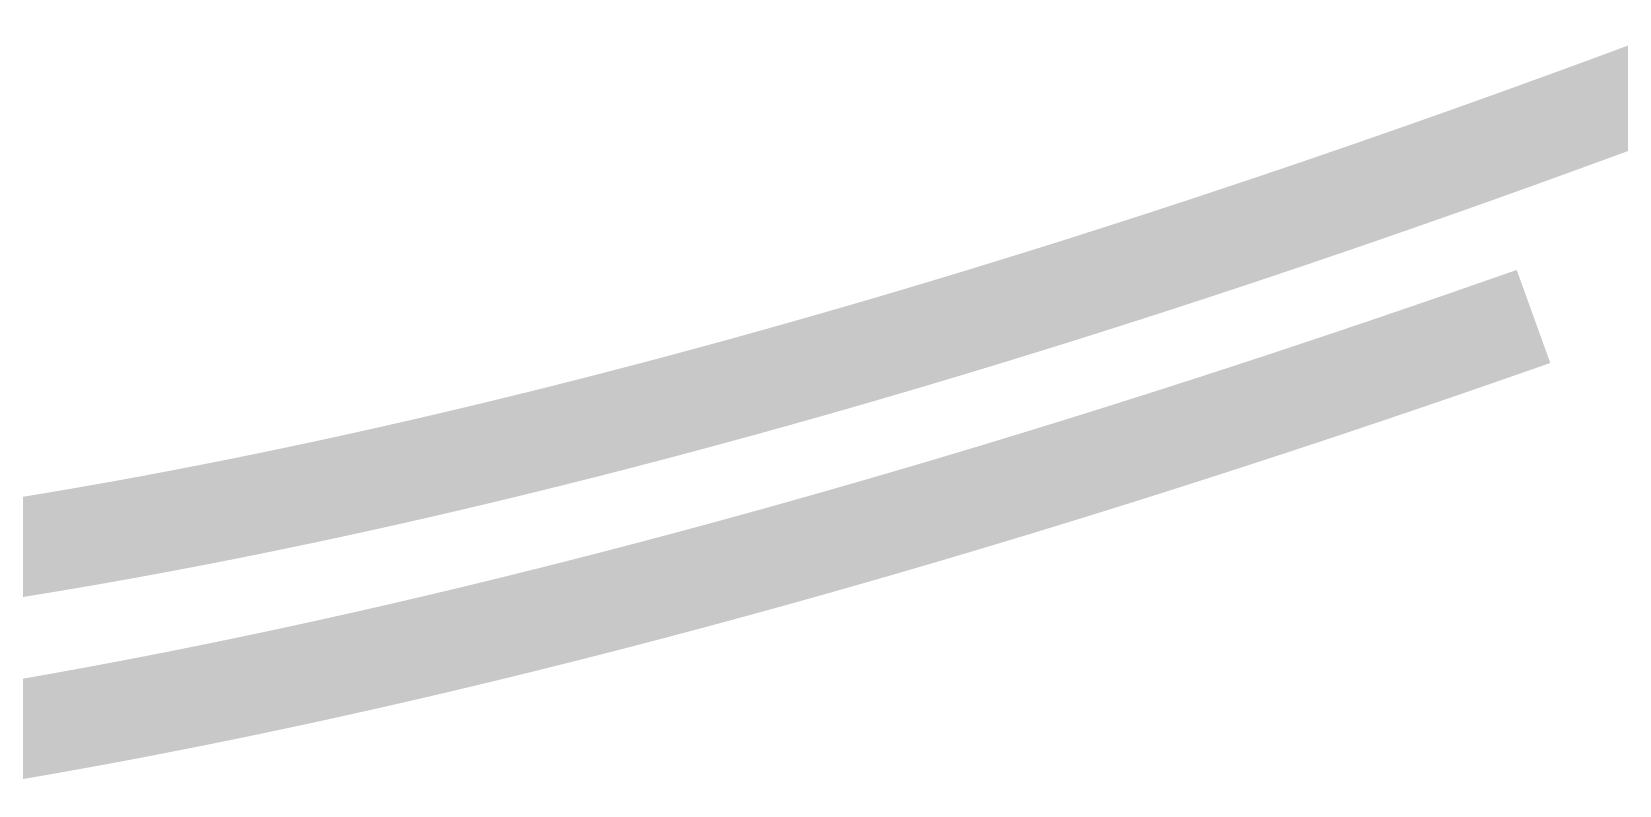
# Model space of a CAD drawing. Header units: inches. Extents: x 2832 to 8547, y -592 to 860.
# Drawn here: x 3603.983 to 3607.995, y 136.663 to 138.567 of the extents above; entities that cross this region are included whole.
import ezdxf

# ---------------------------------------------------------------- set-up
doc = ezdxf.new("R2010")
doc.units = ezdxf.units.IN
doc.header["$LTSCALE"] = 5
doc.header["$MEASUREMENT"] = 0
doc.layers.add('BlueSolid', color=5, linetype='Continuous')
doc.layers.add('DIM', color=154, linetype='Continuous')

# ---------------------------------------------------------------- blocks, each defined once
blk = doc.blocks.new('VBA_LIFTING_SLING_C')
at = {"layer": 'BlueSolid', "const_width": 0.25}
for points in [[(18.5454, -5.0418), (18.5643, -5.0389), (18.5833, -5.036), (18.6023, -5.033), (18.6213, -5.03), (18.6404, -5.0269), (18.6595, -5.0239), (18.6787, -5.0207), (18.6979, -5.0176), (18.7172, -5.0144), (18.7365, -5.0112), (18.7558, -5.0079), (18.7752, -5.0047), (18.7947, -5.0013), (18.8141, -4.998), (18.8336, -4.9946), (18.8532, -4.9912), (18.8728, -4.9877), (18.8925, -4.9842), (18.9122, -4.9807), (18.9319, -4.9771), (18.9517, -4.9735), (18.9715, -4.9698), (18.9914, -4.9662), (19.0113, -4.9624), (19.0312, -4.9587), (19.0512, -4.9549), (19.0713, -4.9511), (19.0914, -4.9472), (19.1115, -4.9433), (19.1317, -4.9394), (19.1519, -4.9354), (19.1722, -4.9314), (19.1925, -4.9274), (19.2129, -4.9233), (19.2333, -4.9192), (19.2537, -4.915), (19.2742, -4.9108), (19.2948, -4.9066), (19.3154, -4.9023), (19.336, -4.898), (19.3567, -4.8937), (19.3774, -4.8893), (19.3982, -4.8849), (19.419, -4.8805), (19.4399, -4.876), (19.4608, -4.8714), (19.4817, -4.8669), (19.5027, -4.8623), (19.5238, -4.8576), (19.5449, -4.8529), (19.566, -4.8482), (19.5872, -4.8435), (19.6085, -4.8387), (19.6297, -4.8338), (19.6511, -4.829), (19.6725, -4.8241), (19.6939, -4.8191), (19.7154, -4.8141), (19.7369, -4.8091), (19.7585, -4.804), (19.7801, -4.7989), (19.8017, -4.7938), (19.8235, -4.7886), (19.8452, -4.7834), (19.867, -4.7781), (19.8889, -4.7728), (19.9108, -4.7674), (19.9327, -4.7621), (19.9548, -4.7566), (19.9768, -4.7512), (19.9989, -4.7457), (20.0211, -4.7401), (20.0433, -4.7345), (20.0655, -4.7289), (20.0878, -4.7233), (20.1102, -4.7176), (20.1325, -4.7118), (20.155, -4.706), (20.1775, -4.7002), (20.2, -4.6943), (20.2226, -4.6884), (20.2453, -4.6825), (20.268, -4.6765), (20.2907, -4.6705), (20.3135, -4.6644), (20.3364, -4.6583), (20.3592, -4.6521), (20.3822, -4.6459), (20.4052, -4.6397), (20.4282, -4.6334), (20.4513, -4.6271), (20.4745, -4.6208), (20.4977, -4.6144), (20.5209, -4.6079), (20.5442, -4.6014), (20.5676, -4.5949), (20.591, -4.5883), (20.6144, -4.5817), (20.6379, -4.5751), (20.6615, -4.5684), (20.6851, -4.5616), (20.7088, -4.5549), (20.7325, -4.548), (20.7563, -4.5412), (20.7801, -4.5343), (20.8039, -4.5273), (20.8279, -4.5203), (20.8518, -4.5133), (20.8759, -4.5062), (20.8999, -4.4991), (20.9241, -4.4919), (20.9483, -4.4847), (20.9725, -4.4774), (20.9968, -4.4701), (21.0211, -4.4628), (21.0455, -4.4554), (21.07, -4.448), (21.0945, -4.4405), (21.119, -4.433), (21.1436, -4.4254), (21.1683, -4.4178), (21.193, -4.4102), (21.2178, -4.4025), (21.2426, -4.3948), (21.2675, -4.387), (21.2924, -4.3792), (21.3174, -4.3713), (21.3425, -4.3634), (21.3675, -4.3554), (21.3927, -4.3474), (21.4179, -4.3394), (21.4432, -4.3313), (21.4685, -4.3231), (21.4938, -4.315), (21.5193, -4.3067), (21.5447, -4.2985), (21.5703, -4.2901), (21.5959, -4.2818), (21.6215, -4.2734), (21.6472, -4.2649), (21.673, -4.2564), (21.6988, -4.2479), (21.7246, -4.2393), (21.7506, -4.2306), (21.7765, -4.222), (21.8026, -4.2132), (21.8287, -4.2045), (21.8548, -4.1956), (21.881, -4.1868), (21.9073, -4.1778), (21.9336, -4.1689), (21.96, -4.1599), (21.9864, -4.1508), (22.0129, -4.1417), (22.0394, -4.1326), (22.066, -4.1234), (22.0927, -4.1141), (22.1194, -4.1048), (22.1462, -4.0955), (22.173, -4.0861), (22.1999, -4.0767), (22.2268, -4.0672), (22.2538, -4.0577), (22.2809, -4.0481), (22.308, -4.0385), (22.3352, -4.0288), (22.3624, -4.0191), (22.3897, -4.0093), (22.4171, -3.9995), (22.4445, -3.9897), (22.4719, -3.9798), (22.4994, -3.9698), (22.527, -3.9598), (22.5547, -3.9497), (22.5824, -3.9396), (22.6101, -3.9295), (22.638, -3.9193), (22.6658, -3.9091), (22.6938, -3.8988), (22.7218, -3.8884), (22.7498, -3.878), (22.7779, -3.8676), (22.8061, -3.8571), (22.8343, -3.8465)], [(22.4793, -4.441), (22.4696, -4.4445), (22.4609, -4.4475), (22.4534, -4.4501), (22.4467, -4.4525), (22.4407, -4.4546), (22.4354, -4.4564), (22.4306, -4.4581), (22.4262, -4.4597), (22.4219, -4.4611), (22.4179, -4.4626), (22.414, -4.4639), (22.4103, -4.4652), (22.4067, -4.4665), (22.4031, -4.4677), (22.3996, -4.4689), (22.3962, -4.4701), (22.3927, -4.4713), (22.3893, -4.4725), (22.3858, -4.4737), (22.3824, -4.4749), (22.3789, -4.4761), (22.3755, -4.4773), (22.372, -4.4785), (22.3686, -4.4797), (22.3651, -4.4809), (22.3617, -4.4821), (22.3582, -4.4833), (22.3548, -4.4845), (22.3513, -4.4857), (22.3479, -4.4869), (22.3445, -4.4881), (22.341, -4.4893), (22.3376, -4.4905), (22.3341, -4.4917), (22.3307, -4.4929), (22.3273, -4.4941), (22.3238, -4.4953), (22.3204, -4.4965), (22.317, -4.4977), (22.3135, -4.4988), (22.3101, -4.5), (22.3067, -4.5012), (22.3032, -4.5024), (22.2998, -4.5036), (22.2964, -4.5048), (22.2929, -4.506), (22.2895, -4.5071), (22.2861, -4.5083), (22.2827, -4.5095), (22.2792, -4.5107), (22.2758, -4.5119), (22.2724, -4.513), (22.269, -4.5142), (22.2656, -4.5154), (22.2621, -4.5166), (22.2587, -4.5178), (22.2553, -4.5189), (22.2519, -4.5201), (22.2485, -4.5213), (22.245, -4.5225), (22.2416, -4.5236), (22.2382, -4.5248), (22.2348, -4.526), (22.2314, -4.5271), (22.228, -4.5283), (22.2246, -4.5295), (22.2212, -4.5307), (22.2178, -4.5318), (22.2143, -4.533), (22.2109, -4.5342), (22.2075, -4.5353), (22.2041, -4.5365), (22.2007, -4.5377), (22.1973, -4.5388), (22.1939, -4.54), (22.1905, -4.5411), (22.1871, -4.5423), (22.1837, -4.5435), (22.1803, -4.5446), (22.1769, -4.5458), (22.1735, -4.5469), (22.1701, -4.5481), (22.1667, -4.5493), (22.1633, -4.5504), (22.16, -4.5516), (22.1566, -4.5527), (22.1532, -4.5539), (22.1498, -4.555), (22.1464, -4.5562), (22.143, -4.5574), (22.1396, -4.5585), (22.1362, -4.5597), (22.1328, -4.5608), (22.1295, -4.562), (22.1261, -4.5631), (22.1227, -4.5643), (22.1193, -4.5654), (22.1159, -4.5666), (22.1125, -4.5677), (22.1092, -4.5688), (22.1058, -4.57), (22.1024, -4.5711), (22.099, -4.5723), (22.0957, -4.5734), (22.0923, -4.5746), (22.0889, -4.5757), (22.0855, -4.5768), (22.0822, -4.578), (22.0788, -4.5791), (22.0754, -4.5803), (22.072, -4.5814), (22.0687, -4.5825), (22.0653, -4.5837), (22.0619, -4.5848), (22.0586, -4.586), (22.0552, -4.5871), (22.0518, -4.5882), (22.0485, -4.5894), (22.0451, -4.5905), (22.0418, -4.5916), (22.0384, -4.5928), (22.035, -4.5939), (22.0317, -4.595), (22.0283, -4.5961), (22.025, -4.5973), (22.0216, -4.5984), (22.0183, -4.5995), (22.0149, -4.6007), (22.0115, -4.6018), (22.0082, -4.6029), (22.0048, -4.604), (22.0015, -4.6052), (21.9981, -4.6063), (21.9948, -4.6074), (21.9914, -4.6085), (21.9881, -4.6096), (21.9847, -4.6108), (21.9814, -4.6119), (21.9781, -4.613), (21.9747, -4.6141), (21.9714, -4.6152), (21.968, -4.6164), (21.9647, -4.6175), (21.9613, -4.6186), (21.958, -4.6197), (21.9547, -4.6208), (21.9513, -4.6219), (21.948, -4.6231), (21.9447, -4.6242), (21.9413, -4.6253), (21.938, -4.6264), (21.9347, -4.6275), (21.9313, -4.6286), (21.928, -4.6297), (21.9247, -4.6308), (21.9213, -4.6319), (21.918, -4.633), (21.9147, -4.6341), (21.9113, -4.6353), (21.908, -4.6364), (21.9047, -4.6375), (21.9014, -4.6386), (21.898, -4.6397), (21.8947, -4.6408), (21.8914, -4.6419), (21.8881, -4.643), (21.8848, -4.6441), (21.8814, -4.6452), (21.8781, -4.6463), (21.8748, -4.6474), (21.8715, -4.6485), (21.8682, -4.6496), (21.8649, -4.6507), (21.8615, -4.6518), (21.8582, -4.6528), (21.8549, -4.6539), (21.8516, -4.655), (21.8483, -4.6561), (21.845, -4.6572), (21.8417, -4.6583), (21.8384, -4.6594), (21.8351, -4.6605), (21.8318, -4.6616), (21.8285, -4.6627), (21.8251, -4.6638), (21.8218, -4.6648), (21.8185, -4.6659), (21.8152, -4.667), (21.8119, -4.6681), (21.8086, -4.6692), (21.8053, -4.6703), (21.802, -4.6714), (21.7987, -4.6724), (21.7954, -4.6735), (21.7922, -4.6746), (21.7889, -4.6757), (21.7856, -4.6768), (21.7823, -4.6778), (21.779, -4.6789), (21.7757, -4.68), (21.7724, -4.6811), (21.7691, -4.6821), (21.7658, -4.6832), (21.7625, -4.6843), (21.7592, -4.6854), (21.756, -4.6864), (21.7527, -4.6875), (21.7494, -4.6886), (21.7461, -4.6897), (21.7428, -4.6907), (21.7395, -4.6918), (21.7363, -4.6929), (21.733, -4.6939), (21.7297, -4.695), (21.7264, -4.6961), (21.7231, -4.6971), (21.7199, -4.6982), (21.7166, -4.6993), (21.7133, -4.7003), (21.71, -4.7014), (21.7068, -4.7025), (21.7035, -4.7035), (21.7002, -4.7046), (21.697, -4.7057), (21.6937, -4.7067), (21.6904, -4.7078), (21.6872, -4.7088), (21.6839, -4.7099), (21.6806, -4.711), (21.6774, -4.712), (21.6741, -4.7131), (21.6708, -4.7141), (21.6676, -4.7152), (21.6643, -4.7162), (21.661, -4.7173), (21.6578, -4.7183), (21.6545, -4.7194), (21.6513, -4.7204), (21.648, -4.7215), (21.6448, -4.7225), (21.6415, -4.7236), (21.6382, -4.7246), (21.635, -4.7257), (21.6317, -4.7267), (21.6285, -4.7278), (21.6252, -4.7288), (21.622, -4.7299), (21.6187, -4.7309), (21.6155, -4.732), (21.6122, -4.733), (21.609, -4.7341), (21.6057, -4.7351), (21.6025, -4.7361), (21.5993, -4.7372), (21.596, -4.7382), (21.5928, -4.7393), (21.5895, -4.7403), (21.5863, -4.7413), (21.5831, -4.7424), (21.5798, -4.7434), (21.5766, -4.7445), (21.5733, -4.7455), (21.5701, -4.7465), (21.5669, -4.7476), (21.5636, -4.7486), (21.5604, -4.7496), (21.5572, -4.7507), (21.5539, -4.7517), (21.5507, -4.7527), (21.5475, -4.7538), (21.5442, -4.7548), (21.541, -4.7558), (21.5378, -4.7568), (21.5346, -4.7579), (21.5313, -4.7589), (21.5281, -4.7599), (21.5249, -4.7609), (21.5217, -4.762), (21.5184, -4.763), (21.5152, -4.764), (21.512, -4.765), (21.5088, -4.7661), (21.5056, -4.7671), (21.5023, -4.7681), (21.4991, -4.7691), (21.4959, -4.7701), (21.4927, -4.7712), (21.4895, -4.7722), (21.4863, -4.7732), (21.483, -4.7742), (21.4798, -4.7752), (21.4766, -4.7763), (21.4734, -4.7773), (21.4702, -4.7783), (21.467, -4.7793), (21.4638, -4.7803), (21.4606, -4.7813), (21.4574, -4.7823), (21.4542, -4.7833), (21.451, -4.7844), (21.4478, -4.7854), (21.4446, -4.7864), (21.4414, -4.7874), (21.4382, -4.7884), (21.435, -4.7894), (21.4318, -4.7904), (21.4286, -4.7914), (21.4254, -4.7924), (21.4222, -4.7934), (21.419, -4.7944), (21.4158, -4.7954), (21.4126, -4.7964), (21.4094, -4.7974), (21.4062, -4.7984), (21.403, -4.7994), (21.3998, -4.8004), (21.3966, -4.8014), (21.3934, -4.8024), (21.3902, -4.8034), (21.387, -4.8044), (21.3839, -4.8054), (21.3807, -4.8064), (21.3775, -4.8074), (21.3743, -4.8084), (21.3711, -4.8094), (21.3679, -4.8104), (21.3648, -4.8114), (21.3616, -4.8124), (21.3584, -4.8134), (21.3552, -4.8144), (21.352, -4.8154), (21.3489, -4.8163), (21.3457, -4.8173), (21.3425, -4.8183), (21.3393, -4.8193), (21.3362, -4.8203), (21.333, -4.8213), (21.3298, -4.8223), (21.3266, -4.8233), (21.3235, -4.8242), (21.3203, -4.8252), (21.3171, -4.8262), (21.314, -4.8272), (21.3108, -4.8282), (21.3076, -4.8291), (21.3045, -4.8301), (21.3013, -4.8311), (21.2981, -4.8321), (21.295, -4.8331), (21.2918, -4.834), (21.2887, -4.835), (21.2855, -4.836), (21.2823, -4.837), (21.2792, -4.8379), (21.276, -4.8389), (21.2729, -4.8399), (21.2697, -4.8409), (21.2666, -4.8418), (21.2634, -4.8428), (21.2602, -4.8438), (21.2571, -4.8447), (21.2539, -4.8457), (21.2508, -4.8467), (21.2476, -4.8477), (21.2445, -4.8486), (21.2413, -4.8496), (21.2382, -4.8506), (21.2351, -4.8515), (21.2319, -4.8525), (21.2288, -4.8535), (21.2256, -4.8544), (21.2225, -4.8554), (21.2193, -4.8563), (21.2162, -4.8573), (21.213, -4.8583), (21.2099, -4.8592), (21.2068, -4.8602), (21.2036, -4.8611), (21.2005, -4.8621), (21.1974, -4.8631), (21.1942, -4.864), (21.1911, -4.865), (21.188, -4.8659), (21.1848, -4.8669), (21.1817, -4.8678), (21.1786, -4.8688), (21.1754, -4.8697), (21.1723, -4.8707), (21.1692, -4.8717), (21.166, -4.8726), (21.1629, -4.8736), (21.1598, -4.8745), (21.1567, -4.8755), (21.1535, -4.8764), (21.1504, -4.8774), (21.1473, -4.8783), (21.1442, -4.8792), (21.141, -4.8802), (21.1379, -4.8811), (21.1348, -4.8821), (21.1317, -4.883), (21.1286, -4.884), (21.1255, -4.8849), (21.1223, -4.8859), (21.1192, -4.8868), (21.1161, -4.8877), (21.113, -4.8887), (21.1099, -4.8896), (21.1068, -4.8906), (21.1037, -4.8915), (21.1005, -4.8924), (21.0974, -4.8934), (21.0943, -4.8943), (21.0912, -4.8952), (21.0881, -4.8962), (21.085, -4.8971), (21.0819, -4.898), (21.0788, -4.899), (21.0757, -4.8999), (21.0726, -4.9008), (21.0695, -4.9018), (21.0664, -4.9027), (21.0633, -4.9036), (21.0602, -4.9046), (21.0571, -4.9055), (21.054, -4.9064), (21.0509, -4.9073), (21.0478, -4.9083), (21.0447, -4.9092), (21.0416, -4.9101), (21.0385, -4.911), (21.0354, -4.912), (21.0323, -4.9129), (21.0292, -4.9138), (21.0261, -4.9147), (21.0231, -4.9157), (21.02, -4.9166), (21.0169, -4.9175), (21.0138, -4.9184), (21.0107, -4.9193), (21.0076, -4.9203), (21.0045, -4.9212), (21.0014, -4.9221), (20.9984, -4.923), (20.9953, -4.9239), (20.9922, -4.9248), (20.9891, -4.9258), (20.986, -4.9267), (20.983, -4.9276), (20.9799, -4.9285), (20.9768, -4.9294), (20.9737, -4.9303), (20.9707, -4.9312), (20.9676, -4.9321), (20.9645, -4.933), (20.9614, -4.934), (20.9584, -4.9349), (20.9553, -4.9358), (20.9522, -4.9367), (20.9492, -4.9376), (20.9461, -4.9385), (20.943, -4.9394), (20.9399, -4.9403), (20.9369, -4.9412), (20.9338, -4.9421), (20.9308, -4.943), (20.9277, -4.9439), (20.9246, -4.9448), (20.9216, -4.9457), (20.9185, -4.9466), (20.9154, -4.9475), (20.9124, -4.9484), (20.9093, -4.9493), (20.9063, -4.9502), (20.9032, -4.9511), (20.9001, -4.952), (20.8971, -4.9529), (20.894, -4.9538), (20.891, -4.9547), (20.8879, -4.9556), (20.8849, -4.9565), (20.8818, -4.9574), (20.8788, -4.9582), (20.8757, -4.9591), (20.8727, -4.96), (20.8696, -4.9609), (20.8666, -4.9618), (20.8635, -4.9627), (20.8605, -4.9636), (20.8574, -4.9645), (20.8544, -4.9654), (20.8514, -4.9662), (20.8483, -4.9671), (20.8453, -4.968), (20.8422, -4.9689), (20.8392, -4.9698), (20.8362, -4.9707), (20.8331, -4.9715), (20.8301, -4.9724), (20.827, -4.9733), (20.824, -4.9742), (20.821, -4.9751), (20.8179, -4.9759), (20.8149, -4.9768), (20.8119, -4.9777), (20.8088, -4.9786), (20.8058, -4.9795), (20.8028, -4.9803), (20.7997, -4.9812), (20.7967, -4.9821), (20.7937, -4.9829), (20.7907, -4.9838), (20.7876, -4.9847), (20.7846, -4.9856), (20.7816, -4.9864), (20.7786, -4.9873), (20.7755, -4.9882), (20.7725, -4.989), (20.7695, -4.9899), (20.7665, -4.9908), (20.7635, -4.9916), (20.7604, -4.9925), (20.7574, -4.9934), (20.7544, -4.9942), (20.7514, -4.9951), (20.7484, -4.996), (20.7454, -4.9968), (20.7423, -4.9977), (20.7393, -4.9986), (20.7363, -4.9994), (20.7333, -5.0003), (20.7303, -5.0011), (20.7273, -5.002), (20.7243, -5.0029), (20.7213, -5.0037), (20.7183, -5.0046), (20.7153, -5.0054), (20.7123, -5.0063), (20.7092, -5.0072), (20.7062, -5.008), (20.7032, -5.0089), (20.7002, -5.0097), (20.6972, -5.0106), (20.6942, -5.0114), (20.6912, -5.0123), (20.6882, -5.0131), (20.6852, -5.014), (20.6822, -5.0148), (20.6792, -5.0157), (20.6763, -5.0165), (20.6733, -5.0174), (20.6703, -5.0182), (20.6673, -5.0191), (20.6643, -5.0199), (20.6613, -5.0208), (20.6583, -5.0216), (20.6553, -5.0224), (20.6523, -5.0233), (20.6493, -5.0241), (20.6463, -5.025), (20.6434, -5.0258), (20.6404, -5.0267), (20.6374, -5.0275), (20.6344, -5.0283), (20.6314, -5.0292), (20.6284, -5.03), (20.6254, -5.0309), (20.6225, -5.0317), (20.6195, -5.0325), (20.6165, -5.0334), (20.6135, -5.0342), (20.6105, -5.035), (20.6076, -5.0359), (20.6046, -5.0367), (20.6016, -5.0375), (20.5986, -5.0384), (20.5957, -5.0392), (20.5927, -5.04), (20.5897, -5.0409), (20.5868, -5.0417), (20.5838, -5.0425), (20.5808, -5.0434), (20.5778, -5.0442), (20.5749, -5.045), (20.5719, -5.0458), (20.5689, -5.0467), (20.566, -5.0475), (20.563, -5.0483), (20.56, -5.0491), (20.5571, -5.05), (20.5541, -5.0508), (20.5512, -5.0516), (20.5482, -5.0524), (20.5452, -5.0533), (20.5423, -5.0541), (20.5393, -5.0549), (20.5364, -5.0557), (20.5334, -5.0565), (20.5304, -5.0574), (20.5275, -5.0582), (20.5245, -5.059), (20.5216, -5.0598), (20.5186, -5.0606), (20.5157, -5.0614), (20.5127, -5.0622), (20.5098, -5.0631), (20.5068, -5.0639), (20.5039, -5.0647), (20.5009, -5.0655), (20.498, -5.0663), (20.495, -5.0671), (20.4921, -5.0679), (20.4891, -5.0687), (20.4862, -5.0696), (20.4833, -5.0704), (20.4803, -5.0712), (20.4774, -5.072), (20.4744, -5.0728), (20.4715, -5.0736), (20.4686, -5.0744), (20.4656, -5.0752), (20.4627, -5.076), (20.4597, -5.0768), (20.4568, -5.0776), (20.4539, -5.0784), (20.4509, -5.0792), (20.448, -5.08), (20.4451, -5.0808), (20.4421, -5.0816), (20.4392, -5.0824), (20.4363, -5.0832), (20.4333, -5.084), (20.4304, -5.0848), (20.4275, -5.0856), (20.4246, -5.0864), (20.4216, -5.0872), (20.4187, -5.088), (20.4158, -5.0888), (20.4129, -5.0896), (20.4099, -5.0904), (20.407, -5.0912), (20.4041, -5.092), (20.4012, -5.0927), (20.3982, -5.0935), (20.3953, -5.0943), (20.3924, -5.0951), (20.3895, -5.0959), (20.3866, -5.0967), (20.3837, -5.0975), (20.3807, -5.0983), (20.3778, -5.099), (20.3749, -5.0998), (20.372, -5.1006), (20.3691, -5.1014), (20.3662, -5.1022), (20.3633, -5.103), (20.3604, -5.1038), (20.3574, -5.1045), (20.3545, -5.1053), (20.3516, -5.1061), (20.3487, -5.1069), (20.3458, -5.1077), (20.3429, -5.1084), (20.34, -5.1092), (20.3371, -5.11), (20.3342, -5.1108), (20.3313, -5.1115), (20.3284, -5.1123), (20.3255, -5.1131), (20.3226, -5.1139), (20.3197, -5.1146), (20.3168, -5.1154), (20.3139, -5.1162), (20.311, -5.117), (20.3081, -5.1177), (20.3052, -5.1185), (20.3023, -5.1193), (20.2994, -5.12), (20.2965, -5.1208), (20.2936, -5.1216), (20.2908, -5.1223), (20.2879, -5.1231), (20.285, -5.1239), (20.2821, -5.1246), (20.2792, -5.1254), (20.2763, -5.1262), (20.2734, -5.1269), (20.2705, -5.1277), (20.2677, -5.1285), (20.2648, -5.1292), (20.2619, -5.13), (20.259, -5.1308), (20.2561, -5.1315), (20.2532, -5.1323), (20.2504, -5.133), (20.2475, -5.1338), (20.2446, -5.1345), (20.2417, -5.1353), (20.2389, -5.1361), (20.236, -5.1368), (20.2331, -5.1376), (20.2302, -5.1383), (20.2274, -5.1391), (20.2245, -5.1398), (20.2216, -5.1406), (20.2187, -5.1413), (20.2159, -5.1421), (20.213, -5.1428), (20.2101, -5.1436), (20.2073, -5.1443), (20.2044, -5.1451), (20.2015, -5.1458), (20.1987, -5.1466), (20.1958, -5.1473), (20.1929, -5.1481), (20.1901, -5.1488), (20.1872, -5.1496), (20.1843, -5.1503), (20.1815, -5.1511), (20.1786, -5.1518), (20.1758, -5.1526), (20.1729, -5.1533), (20.17, -5.154), (20.1672, -5.1548), (20.1643, -5.1555), (20.1615, -5.1563), (20.1586, -5.157), (20.1558, -5.1577), (20.1529, -5.1585), (20.1501, -5.1592), (20.1472, -5.16), (20.1444, -5.1607), (20.1415, -5.1614), (20.1387, -5.1622), (20.1358, -5.1629), (20.133, -5.1636), (20.1301, -5.1644), (20.1273, -5.1651), (20.1244, -5.1658), (20.1216, -5.1666), (20.1187, -5.1673), (20.1159, -5.168), (20.113, -5.1688), (20.1102, -5.1695), (20.1074, -5.1702), (20.1045, -5.1709), (20.1017, -5.1717), (20.0988, -5.1724), (20.096, -5.1731), (20.0932, -5.1739), (20.0903, -5.1746), (20.0875, -5.1753), (20.0847, -5.176), (20.0818, -5.1768), (20.079, -5.1775), (20.0762, -5.1782), (20.0733, -5.1789), (20.0705, -5.1796), (20.0677, -5.1804), (20.0648, -5.1811), (20.062, -5.1818), (20.0592, -5.1825), (20.0564, -5.1832), (20.0535, -5.184), (20.0507, -5.1847), (20.0479, -5.1854), (20.0451, -5.1861), (20.0422, -5.1868), (20.0394, -5.1875), (20.0366, -5.1883), (20.0338, -5.189), (20.031, -5.1897), (20.0281, -5.1904), (20.0253, -5.1911), (20.0225, -5.1918), (20.0197, -5.1925), (20.0169, -5.1932), (20.0141, -5.1939), (20.0112, -5.1947), (20.0084, -5.1954), (20.0056, -5.1961), (20.0028, -5.1968), (20, -5.1975), (19.9972, -5.1982), (19.9944, -5.1989), (19.9916, -5.1996), (19.9888, -5.2003), (19.9859, -5.201), (19.9831, -5.2017), (19.9803, -5.2024), (19.9775, -5.2031), (19.9747, -5.2038), (19.9719, -5.2045), (19.9691, -5.2052), (19.9663, -5.2059), (19.9635, -5.2066), (19.9607, -5.2073), (19.9579, -5.208), (19.9551, -5.2087), (19.9523, -5.2094), (19.9495, -5.2101), (19.9467, -5.2108), (19.9439, -5.2115), (19.9411, -5.2122), (19.9383, -5.2129), (19.9355, -5.2136), (19.9327, -5.2143), (19.93, -5.2149), (19.9272, -5.2156), (19.9244, -5.2163), (19.9216, -5.217), (19.9188, -5.2177), (19.916, -5.2184), (19.9132, -5.2191), (19.9104, -5.2198), (19.9076, -5.2205), (19.9049, -5.2211), (19.9021, -5.2218), (19.8993, -5.2225), (19.8965, -5.2232), (19.8937, -5.2239), (19.8909, -5.2246), (19.8882, -5.2252), (19.8854, -5.2259), (19.8826, -5.2266), (19.8798, -5.2273), (19.8771, -5.228), (19.8743, -5.2286), (19.8715, -5.2293), (19.8687, -5.23), (19.8659, -5.2307), (19.8632, -5.2314), (19.8604, -5.232), (19.8576, -5.2327), (19.8549, -5.2334), (19.8521, -5.2341), (19.8493, -5.2347), (19.8465, -5.2354), (19.8438, -5.2361), (19.841, -5.2368), (19.8382, -5.2374), (19.8355, -5.2381), (19.8327, -5.2388), (19.8299, -5.2394), (19.8272, -5.2401), (19.8244, -5.2408), (19.8217, -5.2414), (19.8189, -5.2421), (19.8161, -5.2428), (19.8134, -5.2434), (19.8106, -5.2441), (19.8079, -5.2448), (19.8051, -5.2454), (19.8023, -5.2461), (19.7996, -5.2468), (19.7968, -5.2474), (19.7941, -5.2481), (19.7913, -5.2488), (19.7886, -5.2494), (19.7858, -5.2501), (19.7831, -5.2507), (19.7803, -5.2514), (19.7776, -5.2521), (19.7748, -5.2527), (19.7721, -5.2534), (19.7693, -5.254), (19.7666, -5.2547), (19.7638, -5.2553), (19.7611, -5.256), (19.7583, -5.2567), (19.7556, -5.2573), (19.7528, -5.258), (19.7501, -5.2586), (19.7474, -5.2593), (19.7446, -5.2599), (19.7419, -5.2606), (19.7391, -5.2612), (19.7364, -5.2619), (19.7337, -5.2625), (19.7309, -5.2632), (19.7282, -5.2638), (19.7255, -5.2645), (19.7227, -5.2651), (19.72, -5.2658), (19.7172, -5.2664), (19.7145, -5.2671), (19.7118, -5.2677), (19.7091, -5.2683), (19.7063, -5.269), (19.7036, -5.2696), (19.7009, -5.2703), (19.6981, -5.2709), (19.6954, -5.2716), (19.6927, -5.2722), (19.69, -5.2728), (19.6872, -5.2735), (19.6845, -5.2741), (19.6818, -5.2748), (19.6791, -5.2754), (19.6763, -5.276), (19.6736, -5.2767), (19.6709, -5.2773), (19.6682, -5.2779), (19.6655, -5.2786), (19.6627, -5.2792), (19.66, -5.2799), (19.6573, -5.2805), (19.6546, -5.2811), (19.6519, -5.2817), (19.6491, -5.2824), (19.6464, -5.283), (19.6437, -5.2836), (19.641, -5.2843), (19.6383, -5.2849), (19.6356, -5.2855), (19.6329, -5.2862), (19.6302, -5.2868), (19.6275, -5.2874), (19.6247, -5.288), (19.622, -5.2887), (19.6193, -5.2893), (19.6166, -5.2899), (19.6139, -5.2905), (19.6112, -5.2912), (19.6085, -5.2918), (19.6058, -5.2924), (19.6031, -5.293), (19.6004, -5.2937), (19.5977, -5.2943), (19.595, -5.2949), (19.5923, -5.2955), (19.5896, -5.2961), (19.5869, -5.2968), (19.5842, -5.2974), (19.5815, -5.298), (19.5788, -5.2986), (19.5761, -5.2992), (19.5734, -5.2998), (19.5707, -5.3005), (19.568, -5.3011), (19.5654, -5.3017), (19.5627, -5.3023), (19.56, -5.3029), (19.5573, -5.3035), (19.5546, -5.3041), (19.5519, -5.3047), (19.5492, -5.3054), (19.5465, -5.306), (19.5438, -5.3066), (19.5412, -5.3072), (19.5385, -5.3078), (19.5358, -5.3084), (19.5331, -5.309), (19.5304, -5.3096), (19.5277, -5.3102), (19.5251, -5.3108), (19.5224, -5.3114), (19.5197, -5.312), (19.517, -5.3126), (19.5144, -5.3132), (19.5117, -5.3138), (19.509, -5.3144), (19.5063, -5.315), (19.5036, -5.3156), (19.501, -5.3162), (19.4983, -5.3168), (19.4956, -5.3174), (19.493, -5.318), (19.4903, -5.3186), (19.4876, -5.3192), (19.4849, -5.3198), (19.4823, -5.3204), (19.4796, -5.321), (19.4769, -5.3216), (19.4743, -5.3222), (19.4716, -5.3228), (19.4689, -5.3234), (19.4663, -5.324), (19.4636, -5.3246), (19.461, -5.3252), (19.4583, -5.3258), (19.4556, -5.3264), (19.453, -5.3269), (19.4503, -5.3275), (19.4476, -5.3281), (19.445, -5.3287), (19.4423, -5.3293), (19.4397, -5.3299), (19.437, -5.3305), (19.4344, -5.3311), (19.4317, -5.3316), (19.4291, -5.3322), (19.4264, -5.3328), (19.4237, -5.3334), (19.4211, -5.334), (19.4184, -5.3346), (19.4158, -5.3351), (19.4131, -5.3357), (19.4105, -5.3363), (19.4078, -5.3369), (19.4052, -5.3375), (19.4026, -5.338), (19.3999, -5.3386), (19.3973, -5.3392), (19.3946, -5.3398), (19.392, -5.3404), (19.3893, -5.3409), (19.3867, -5.3415), (19.384, -5.3421), (19.3814, -5.3427), (19.3788, -5.3432), (19.3761, -5.3438), (19.3735, -5.3444), (19.3708, -5.345), (19.3682, -5.3455), (19.3656, -5.3461), (19.3629, -5.3467), (19.3603, -5.3472), (19.3577, -5.3478), (19.355, -5.3484), (19.3524, -5.3489), (19.3498, -5.3495), (19.3471, -5.3501), (19.3445, -5.3506), (19.3419, -5.3512), (19.3392, -5.3518), (19.3366, -5.3523), (19.334, -5.3529), (19.3314, -5.3535), (19.3287, -5.354), (19.3261, -5.3546), (19.3235, -5.3552), (19.3209, -5.3557), (19.3182, -5.3563), (19.3156, -5.3568), (19.313, -5.3574), (19.3104, -5.358), (19.3078, -5.3585), (19.3051, -5.3591), (19.3025, -5.3596), (19.2999, -5.3602), (19.2973, -5.3608), (19.2947, -5.3613), (19.292, -5.3619), (19.2894, -5.3624), (19.2868, -5.363), (19.2842, -5.3635), (19.2816, -5.3641), (19.279, -5.3646), (19.2764, -5.3652), (19.2737, -5.3657), (19.2711, -5.3663), (19.2685, -5.3668), (19.2659, -5.3674), (19.2633, -5.3679), (19.2607, -5.3685), (19.2581, -5.369), (19.2555, -5.3696), (19.2529, -5.3701), (19.2503, -5.3707), (19.2477, -5.3712), (19.2451, -5.3718), (19.2425, -5.3723), (19.2399, -5.3729), (19.2373, -5.3734), (19.2347, -5.3739), (19.2321, -5.3745), (19.2295, -5.375), (19.2269, -5.3756), (19.2243, -5.3761), (19.2217, -5.3767), (19.2191, -5.3772), (19.2165, -5.3777), (19.2139, -5.3783), (19.2113, -5.3788), (19.2087, -5.3794), (19.2061, -5.3799), (19.2035, -5.3804), (19.2009, -5.381), (19.1983, -5.3815), (19.1957, -5.382), (19.1932, -5.3826), (19.1906, -5.3831), (19.188, -5.3836), (19.1854, -5.3842), (19.1828, -5.3847), (19.1802, -5.3852), (19.1776, -5.3858), (19.1751, -5.3863), (19.1725, -5.3868), (19.1699, -5.3874), (19.1673, -5.3879), (19.1647, -5.3884), (19.1621, -5.3889), (19.1596, -5.3895), (19.157, -5.39), (19.1544, -5.3905), (19.1518, -5.391), (19.1493, -5.3916), (19.1467, -5.3921), (19.1441, -5.3926), (19.1415, -5.3931), (19.139, -5.3937), (19.1364, -5.3942), (19.1338, -5.3947), (19.1312, -5.3952), (19.1287, -5.3958), (19.1261, -5.3963), (19.1235, -5.3968), (19.121, -5.3973), (19.1184, -5.3978), (19.1158, -5.3983), (19.1133, -5.3989), (19.1107, -5.3994), (19.1081, -5.3999), (19.1056, -5.4004), (19.103, -5.4009), (19.1004, -5.4014), (19.0979, -5.402), (19.0953, -5.4025), (19.0927, -5.403), (19.0902, -5.4035), (19.0876, -5.404), (19.0851, -5.4045), (19.0825, -5.405), (19.08, -5.4055), (19.0774, -5.406), (19.0748, -5.4066), (19.0723, -5.4071), (19.0697, -5.4076), (19.0672, -5.4081), (19.0646, -5.4086), (19.0621, -5.4091), (19.0595, -5.4096), (19.057, -5.4101), (19.0544, -5.4106), (19.0519, -5.4111), (19.0493, -5.4116), (19.0468, -5.4121), (19.0442, -5.4126), (19.0417, -5.4131), (19.0391, -5.4136), (19.0366, -5.4141), (19.034, -5.4146), (19.0315, -5.4151), (19.029, -5.4156), (19.0264, -5.4161), (19.0239, -5.4166), (19.0213, -5.4171), (19.0188, -5.4176), (19.0162, -5.4181), (19.0137, -5.4186), (19.0112, -5.4191), (19.0086, -5.4196), (19.0061, -5.4201), (19.0036, -5.4206), (19.001, -5.4211), (18.9985, -5.4216), (18.996, -5.4221), (18.9934, -5.4226), (18.9909, -5.4231), (18.9884, -5.4235), (18.9858, -5.424), (18.9833, -5.4245), (18.9808, -5.425), (18.9782, -5.4255), (18.9757, -5.426), (18.9732, -5.4265), (18.9706, -5.427), (18.9681, -5.4275), (18.9656, -5.4279), (18.9631, -5.4284), (18.9605, -5.4289), (18.958, -5.4294), (18.9555, -5.4299), (18.953, -5.4304), (18.9505, -5.4308), (18.9479, -5.4313), (18.9454, -5.4318), (18.9429, -5.4323), (18.9404, -5.4328), (18.9379, -5.4332), (18.9353, -5.4337), (18.9328, -5.4342), (18.9303, -5.4347), (18.9278, -5.4352), (18.9253, -5.4356), (18.9228, -5.4361), (18.9203, -5.4366), (18.9177, -5.4371), (18.9152, -5.4375), (18.9127, -5.438), (18.9102, -5.4385), (18.9077, -5.439), (18.9052, -5.4394), (18.9027, -5.4399), (18.9002, -5.4404), (18.8977, -5.4409), (18.8952, -5.4413), (18.8927, -5.4418), (18.8901, -5.4423), (18.8876, -5.4427), (18.8851, -5.4432), (18.8826, -5.4437), (18.8801, -5.4441), (18.8776, -5.4446), (18.8751, -5.4451), (18.8726, -5.4455), (18.8701, -5.446), (18.8676, -5.4465), (18.8651, -5.4469), (18.8626, -5.4474), (18.8601, -5.4479), (18.8576, -5.4483), (18.8552, -5.4488), (18.8527, -5.4492), (18.8502, -5.4497), (18.8477, -5.4502), (18.8452, -5.4506), (18.8427, -5.4511), (18.8402, -5.4515), (18.8377, -5.452), (18.8352, -5.4525), (18.8327, -5.4529), (18.8302, -5.4534), (18.8278, -5.4538), (18.8253, -5.4543), (18.8228, -5.4547), (18.8203, -5.4552), (18.8178, -5.4556), (18.8153, -5.4561), (18.8128, -5.4566), (18.8104, -5.457), (18.8079, -5.4575), (18.8054, -5.4579), (18.8029, -5.4584), (18.8004, -5.4588), (18.798, -5.4593), (18.7955, -5.4597), (18.793, -5.4602), (18.7905, -5.4606), (18.788, -5.4611), (18.7856, -5.4615), (18.7831, -5.462), (18.7806, -5.4624), (18.7781, -5.4628), (18.7757, -5.4633), (18.7732, -5.4637), (18.7707, -5.4642), (18.7683, -5.4646), (18.7658, -5.4651), (18.7633, -5.4655), (18.7608, -5.4659), (18.7584, -5.4664), (18.7559, -5.4668), (18.7534, -5.4673), (18.751, -5.4677), (18.7485, -5.4681), (18.7461, -5.4686), (18.7436, -5.469), (18.7411, -5.4695), (18.7387, -5.4699), (18.7362, -5.4703), (18.7337, -5.4708), (18.7313, -5.4712), (18.7288, -5.4716), (18.7264, -5.4721), (18.7239, -5.4725), (18.7214, -5.4729), (18.719, -5.4734), (18.7165, -5.4738), (18.7141, -5.4742), (18.7116, -5.4747), (18.7092, -5.4751), (18.7067, -5.4755), (18.7043, -5.476), (18.7018, -5.4764), (18.6993, -5.4768), (18.6969, -5.4773), (18.6944, -5.4777), (18.692, -5.4781), (18.6895, -5.4785), (18.6871, -5.479), (18.6847, -5.4794), (18.6822, -5.4798), (18.6798, -5.4802), (18.6773, -5.4807), (18.6749, -5.4811), (18.6724, -5.4815), (18.67, -5.4819), (18.6675, -5.4824), (18.6651, -5.4828), (18.6627, -5.4832), (18.6602, -5.4836), (18.6578, -5.484), (18.6553, -5.4845), (18.6529, -5.4849), (18.6505, -5.4853), (18.648, -5.4857), (18.6456, -5.4861), (18.6431, -5.4865), (18.6407, -5.487), (18.6383, -5.4874), (18.6358, -5.4878), (18.6334, -5.4882), (18.631, -5.4886), (18.6285, -5.489), (18.6261, -5.4894), (18.6237, -5.4899), (18.6213, -5.4903), (18.6188, -5.4907), (18.6164, -5.4911), (18.614, -5.4915), (18.6115, -5.4919), (18.6091, -5.4923), (18.6067, -5.4927), (18.6043, -5.4931), (18.6018, -5.4935), (18.5994, -5.494), (18.597, -5.4944), (18.5946, -5.4948), (18.5921, -5.4952), (18.5897, -5.4956), (18.5873, -5.496), (18.5849, -5.4964), (18.5825, -5.4968), (18.58, -5.4972), (18.5776, -5.4976), (18.5752, -5.498), (18.5728, -5.4984), (18.5704, -5.4988), (18.568, -5.4992), (18.5655, -5.4996), (18.5631, -5.5), (18.5607, -5.5004), (18.5583, -5.5008)]]:
    blk.add_lwpolyline(points, dxfattribs=at)

msp = doc.modelspace()

# ---------------------------------------------------------------- block references
at = {"layer": 'DIM'}
msp.add_blockref('VBA_LIFTING_SLING_C', (3585.29905, 142.28859), dxfattribs=at)

doc.saveas('drawing.dxf')
